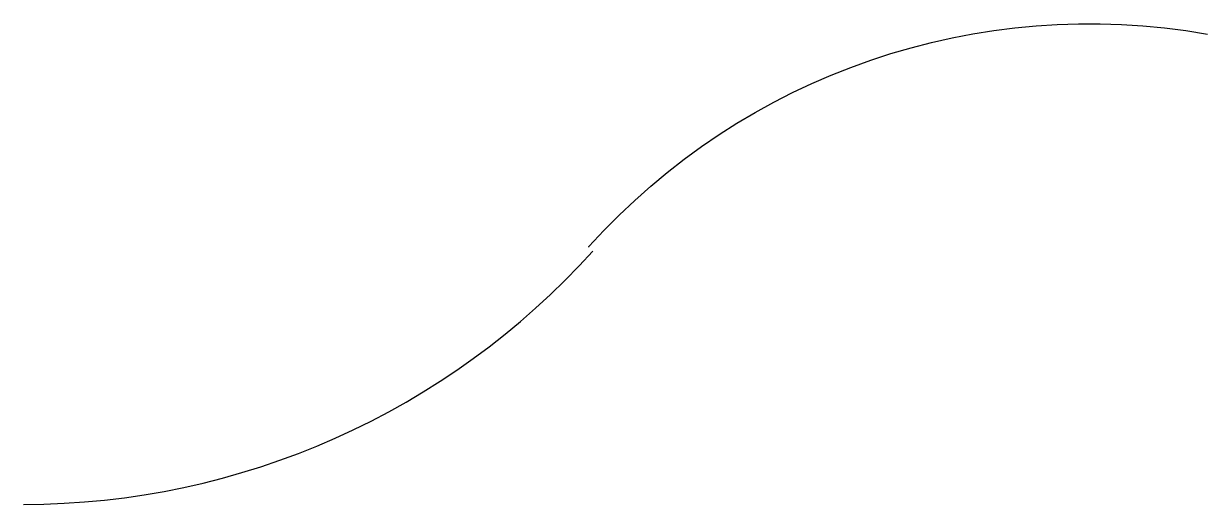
# Model space of a CAD drawing. Header units: millimetres. Extents: x 14 to 131, y 2 to 49.
import ezdxf

# ---------------------------------------------------------------- set-up
doc = ezdxf.new("R2010")
doc.units = ezdxf.units.MM

msp = doc.modelspace()

# ---------------------------------------------------------------- linework, layer by layer
at = {"color": 3, "elevation": 6}
msp.add_lwpolyline([(69.84, 27.31, 0.000231), (69.88, 27.36, -0.258954), (131.19, 48.4, -0.258954)], format="xyb", dxfattribs=at)
at = {"color": 3}
msp.add_lwpolyline([(13.84, 1.82, 0.212208), (70.28, 26.91, 0.212208)], format="xyb", dxfattribs=at)

doc.saveas('drawing.dxf')
